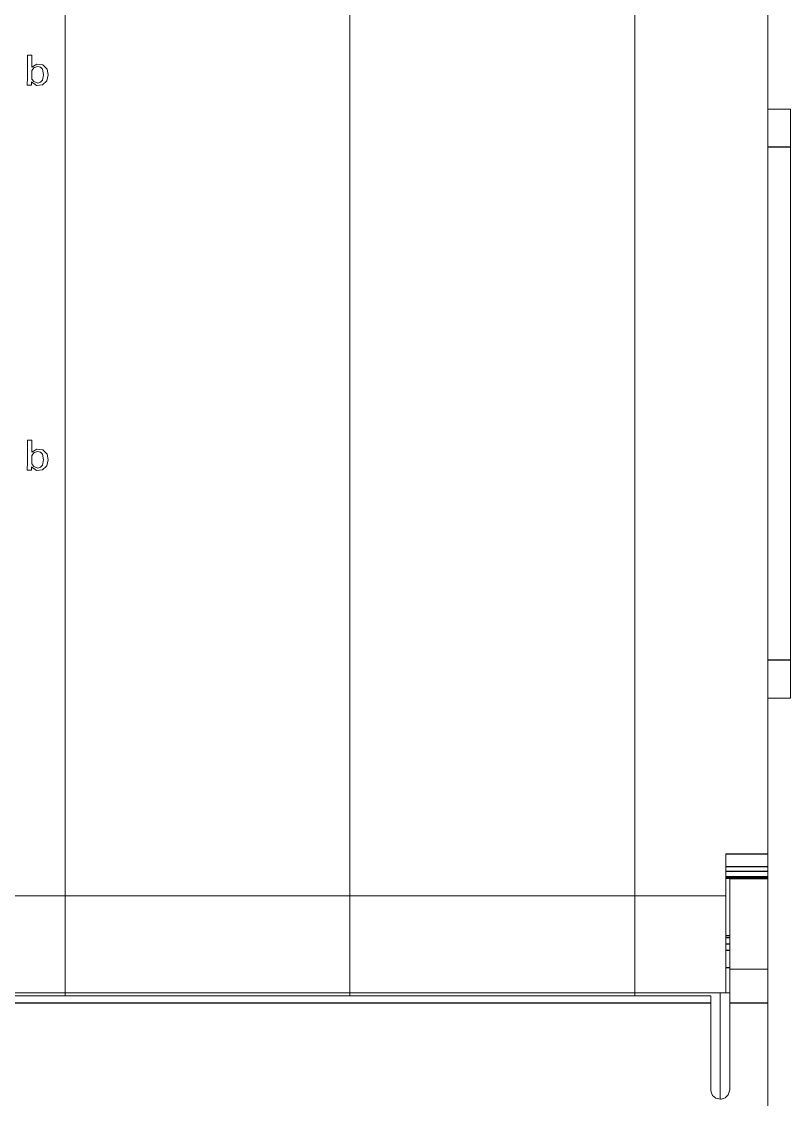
# Model space of a CAD drawing. Header units: inches. Extents: x 57 to 2760, y -193 to 2149.
# Drawn here: x 568.3 to 608.8, y 1639.8 to 1696.5 of the extents above; entities that cross this region are included whole.
import ezdxf

# ---------------------------------------------------------------- set-up
doc = ezdxf.new("R2010")
doc.units = ezdxf.units.IN
doc.header["$MEASUREMENT"] = 0
doc.layers.add('1', color=7, linetype='Continuous')

# ---------------------------------------------------------------- blocks, each defined once
blk = doc.blocks.new('S7-1200G2_1214Dcdcdc')
at = {"layer": '1', "color": 7, "linetype": 'Continuous', "lineweight": 13}
for p, q in [((41.241202, 18.344053), (41.011182, 18.344053)), ((41.241202, 17.706249), (41.241202, 18.344053)), ((41.241202, 17.084418), (41.241202, 17.533582)), ((41.001065, 16.799555), (41, 16.760002)), ((41, 16.760002), (41.217242, 16.760002)), ((41.217242, 16.760002), (41.222566, 16.927344)), ((81.2, 15.5), (80, 15.5)), ((41.241202, -1.915947), (41.011182, -1.915947)), ((41.241202, -2.553751), (41.241202, -1.915947)), ((41.241202, -3.175582), (41.241202, -2.726418)), ((41.217242, -3.499998), (41.222566, -3.332656)), ((41.001065, -3.460445), (41, -3.499998)), ((41, -3.499998), (41.217242, -3.499998)), ((81.2, -15.5), (80, -15.5)), ((80, -24.88113), (77.8, -24.88113)), ((80, -24.923068), (77.8, -24.923068)), ((80, -24.923068), (80, -24.88113)), ((80, -25.004423), (78, -25.004423)), ((78, -25.004423), (78, -29.755878)), ((2.2, -25.908452), (43, -25.908452)), ((58, -25.908452), (43, -25.908452)), ((73, -25.908452), (58, -25.908452)), ((73, -25.908452), (77.8, -25.908452)), ((80, -29.755878), (78, -29.755878)), ((2.2, -30.999998), (43, -30.999998)), ((77, -31.172251), (3, -31.172251)), ((58, -30.999998), (43, -30.999998)), ((73, -30.999998), (58, -30.999998)), ((73, -30.999998), (77.8, -30.999998)), ((77.49827, -30.999998), (77.49827, -36.600108)), ((77.8, -30.999998), (78.000028, -30.999998))]:
    blk.add_line(p, q, dxfattribs=at)
at = {"layer": '1', "color": 7, "linetype": 'Continuous', "lineweight": 25}
for p, q in [((81.2, 13.5), (80, 13.5)), ((81.2, -13.5), (80, -13.5)), ((77.8, -23.683645), (80, -23.683645)), ((80, -24.383417), (77.8, -24.383417)), ((80, -24.614553), (77.8, -24.614553)), ((80, -24.98569), (77.8, -24.98569)), ((78.000028, -27.999998), (77.8, -27.999998)), ((78.000028, -28.10857), (77.8, -28.10857)), ((78.000028, -28.453149), (77.8, -28.453149)), ((78.000028, -28.786245), (77.8, -28.786245)), ((78.000028, -29.686738), (77.8, -29.686738)), ((3, -31.537431), (77, -31.537431)), ((78, -31.537431), (80, -31.537431))]:
    blk.add_line(p, q, dxfattribs=at)
at = {"layer": '1', "color": 7, "linetype": 'Continuous', "lineweight": 13}
for points in [[(43, -25.908452), (43, 3.11208), (43, 25.908455)], [(43, -25.908452), (43, 3.112358), (43, 25.908455)], [(58, -25.908452), (58, 3.11208), (58, 25.908455)], [(58, -25.908452), (58, 3.11208), (58, 25.908455)], [(73, -25.908452), (73, 3.11208), (73, 25.908455)], [(73, 25.908455), (73, -3.112077), (73, -25.908452)], [(80, 23.683648), (80, -2.844495), (80, -23.683645)], [(41.011182, 18.344053), (41.011182, 17.818883), (41.011182, 17.479051), (41.011141, 17.139207), (41.001065, 16.799555)], [(41.222566, 16.927344), (41.483593, 16.748886), (41.799152, 16.775808), (42.029655, 16.989761), (42.105703, 17.29727), (42.043743, 17.608381), (41.822155, 17.832991), (41.509261, 17.870013), (41.241202, 17.706249)], [(41.241202, 17.533582), (41.369928, 17.684834), (41.556089, 17.747665), (41.699472, 17.709453), (41.79894, 17.598941), (41.863104, 17.309543), (41.79761, 17.020903), (41.696886, 16.910704), (41.553753, 16.870676)], [(41.553753, 16.870676), (41.354996, 16.955255), (41.241202, 17.084418)], [(81.2, 15.5), (81.2, 13.5)], [(81.2, 13.5), (81.2, -13.5)], [(41.011182, -1.915947), (41.011182, -2.441151), (41.011182, -2.780987), (41.01114, -3.120819), (41.001065, -3.460445)], [(41.222566, -3.332656), (41.483562, -3.511107), (41.799012, -3.484252), (42.029584, -3.270365), (42.105703, -2.962743), (42.043678, -2.651489), (41.82201, -2.426938), (41.509222, -2.389995), (41.241202, -2.553751)], [(41.241202, -2.726418), (41.369939, -2.575159), (41.556028, -2.512334), (41.699365, -2.550481), (41.798881, -2.660951), (41.863104, -2.950439), (41.797572, -3.239164), (41.69683, -3.349333), (41.553753, -3.389324)], [(41.553753, -3.389324), (41.355019, -3.304764), (41.241202, -3.175582)], [(81.2, -13.5), (81.2, -15.359572), (81.2, -15.491905), (81.2, -15.499503), (81.2, -15.499965), (81.2, -15.499988), (81.2, -15.499996)], [(77.8, -23.683645), (77.8, -24.816997), (77.8, -25.707278)], [(80, -24.383417), (80, -24.007586), (80, -23.683645)], [(80, -24.614553), (80, -24.52084), (80, -24.383417)], [(72.999, -27.499998), (72.999, -25.819998), (72.999, -24.499998)], [(80, -24.722462), (80, -24.614553)], [(80, -24.756625), (80, -24.737509), (80, -24.722462)], [(80, -24.802978), (80, -24.756625)], [(80, -24.88113), (80, -24.837362), (80, -24.802978)], [(80, -24.98569), (80, -24.947676), (80, -24.923068)], [(80, -29.755878), (80, -28.633127), (80, -27.388836), (80, -26.314547), (80, -25.626834), (80, -25.162485), (80, -25.004423)], [(43, -31.000003), (43, -30.721744), (43, -29.909085), (43, -28.782176), (43, -27.226633), (43, -25.908452)], [(43, -31.000003), (43, -30.721744), (43, -29.909085), (43, -28.782176), (43, -27.226633), (43, -25.908452)], [(58, -31.000003), (58, -30.721744), (58, -29.909085), (58, -28.782176), (58, -27.226633), (58, -25.908452)], [(58, -31.000003), (58, -30.721744), (58, -29.909085), (58, -28.782176), (58, -27.226633), (58, -25.908452)], [(73, -25.908452), (73, -26.9982), (73, -28.321307), (73, -29.530223), (73, -30.312341), (73, -30.829696), (73, -30.999994)], [(73, -31.000003), (73, -30.721744), (73, -29.909085), (73, -28.782176), (73, -27.226633), (73, -25.908452)], [(77.8, -25.707278), (77.8, -25.819935), (77.8, -25.908452)], [(77.8, -25.908452), (77.8, -25.994637), (77.8, -26.062353)], [(77.8, -26.062353), (77.8, -27.166242), (77.8, -28.45489), (77.8, -29.608139), (77.8, -30.35257), (77.8, -30.840049), (77.8, -30.999994)], [(78, -29.755878), (78, -30.653622), (78, -31.537431)], [(80, -31.537431), (80, -30.44021), (80, -29.755878)], [(43, -31.173971), (43, -31.076544), (43, -30.999998)], [(58, -31.173971), (58, -31.076544), (58, -30.999998)], [(58, -31.173971), (58, -31.076544), (58, -30.999998)], [(73, -31.173971), (73, -31.076544), (73, -30.999998)], [(77, -31.537431), (77, -31.332894), (77, -31.172251)], [(77, -36.102499), (77, -33.546236), (77, -31.537431)], [(78, -31.537431), (78, -34.094062), (78, -36.102499)], [(80, -60.499998), (80, -44.334293), (80, -31.537431)], [(77.10088, -36.403569), (77.020085, -36.242231), (77, -36.102499)], [(78, -36.102499), (77.917226, -36.377979), (77.752139, -36.534211)], [(77.522267, -36.601997), (77.261138, -36.541743), (77.10088, -36.403569)], [(77.611018, -36.589954), (77.561576, -36.598647), (77.522267, -36.601993)], [(77.752138, -36.53421), (77.675107, -36.570707), (77.611018, -36.589954)]]:
    blk.add_lwpolyline(points, dxfattribs=at)

msp = doc.modelspace()

# ---------------------------------------------------------------- block references
msp.add_blockref('S7-1200G2_1214Dcdcdc', (527.59765, 1676.40409))

doc.saveas('drawing.dxf')
